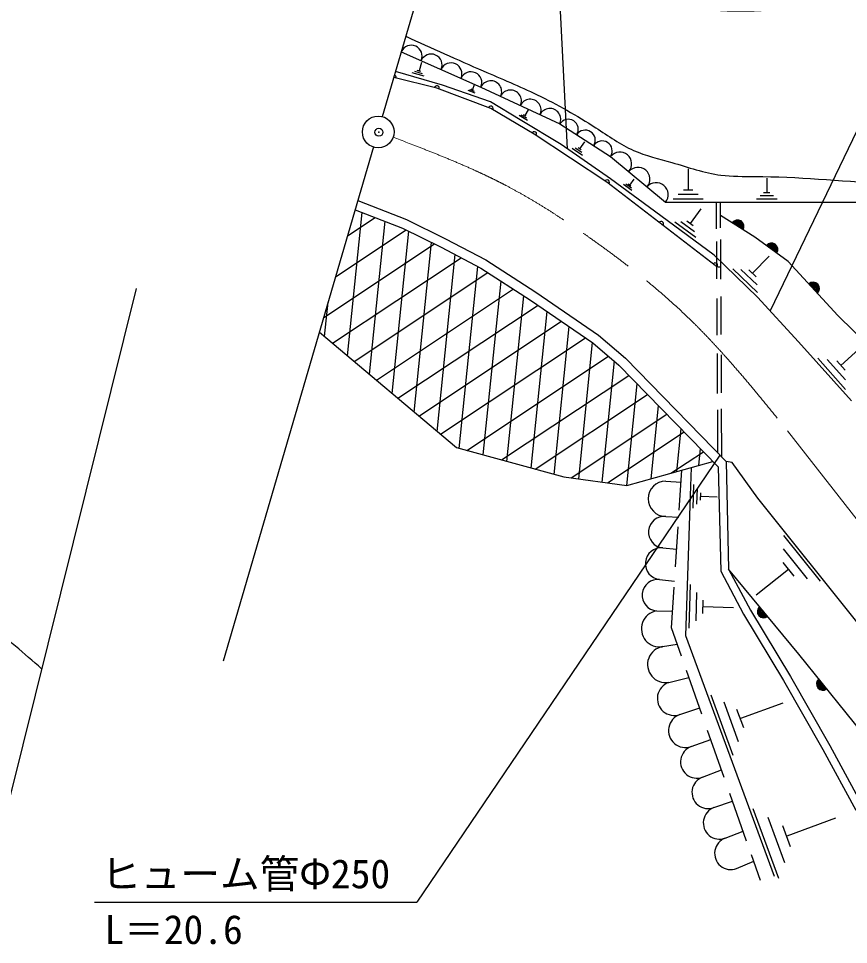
# Model space of a CAD drawing. Units: millimetres, scale not verified. Extents: x 40000 to 680000, y 20000 to 380000.
# Drawn here: x 363878 to 416274, y 274429 to 332904 of the extents above; entities that cross this region are included whole.
import ezdxf
from ezdxf.enums import TextEntityAlignment as Align

# ---------------------------------------------------------------- set-up
doc = ezdxf.new("R2010")
doc.units = ezdxf.units.MM
doc.header["$LTSCALE"] = 1000
doc.header["$PDMODE"] = 32
doc.header["$PDSIZE"] = 500
doc.linetypes.add('CHAIN', pattern=[18.5, 12, -1.5, 3.5, -1.5])
for name, color, linetype, lineweight in [('M-BGD', 7, 'Continuous', 25), ('M-BMK', 2, 'CHAIN', 13), ('M-BMK-SRVR', 3, 'Continuous', 25), ('M-STR-STR3', 7, 'Continuous', 25), ('M-STR-STRC', 7, 'Continuous', 25)]:
    doc.layers.add(name, color=color, linetype=linetype, lineweight=lineweight)
doc.layers.add('M-OTRS', color=6, linetype='Continuous')
doc.styles.add('ＭＳ ゴシック', font='')
doc.styles.get('ＭＳ ゴシック').set_extended_font_data('MS Gothic')

msp = doc.modelspace()

# ---------------------------------------------------------------- linework, layer by layer
at = {"layer": 'M-BGD'}
for p, q in [((388044, 330809), (393072, 328575)), ((389320, 330125), (389170, 329595)), ((390651, 328702), (387681, 329566)), ((389480, 329255), (388720, 329475)), ((389380, 329405), (388890, 329555)), ((389280, 329555), (389050, 329625)), ((390293, 328516), (387569, 329181)), ((393682, 327643), (390651, 328702)), ((392640, 328725), (392530, 328415)), ((393696, 327227), (390293, 328516)), ((392710, 328195), (392260, 328355)), ((392660, 328295), (392360, 328395)), ((392600, 328385), (392460, 328435)), ((393072, 328575), (398048, 326245)), ((395545, 326511), (393682, 327643)), ((396438, 325609), (393696, 327227)), ((396060, 327145), (395840, 326785)), ((396000, 326465), (395480, 326785)), ((398137, 324940), (395545, 326511)), ((395960, 326605), (395620, 326805)), ((395920, 326735), (395760, 326825)), ((398048, 326245), (401260, 324198)), ((401029, 322570), (396438, 325609)), ((401242, 322786), (398137, 324940)), ((399480, 324255), (398840, 324695)), ((399440, 324435), (399020, 324715)), ((399390, 324605), (399200, 324735)), ((399610, 325115), (399300, 324675)), ((401260, 324198), (404719, 321304)), ((406150, 323415), (406150, 322075)), ((411120, 322815), (411120, 321895)), ((407867, 317317), (401029, 322570)), ((404429, 320441), (401242, 322786)), ((402600, 322035), (402070, 322425)), ((402570, 322185), (402220, 322435)), ((402530, 322325), (402370, 322445)), ((402720, 322755), (402450, 322385)), ((406780, 321795), (405530, 321795)), ((406440, 322075), (405860, 322075)), ((411550, 321705), (410700, 321705)), ((411320, 321895), (410920, 321895)), ((385300, 321410), (388363, 320215)), ((404719, 321304), (418095, 321304)), ((407110, 321505), (405200, 321505)), ((407952, 319626), (407942, 321304)), ((408202, 319689), (408192, 321306)), ((411780, 321505), (410470, 321505)), ((384653, 311602), (385579, 320657)), ((385131, 320832), (388121, 319665)), ((406950, 320885), (406270, 319955)), ((410361, 319092), (408197, 320469)), ((384651, 319188), (386386, 320342)), ((386028, 310441), (387015, 320097)), ((388363, 320215), (390843, 319001)), ((407805, 317963), (404429, 320441)), ((406640, 319065), (405310, 320045)), ((406560, 319435), (405690, 320075)), ((406470, 319805), (406070, 320105)), ((383890, 316582), (388354, 319551)), ((387477, 309218), (388525, 319467)), ((388121, 319665), (390570, 318466)), ((388858, 308053), (389953, 318768)), ((390843, 319001), (393375, 317656)), ((407970, 316472), (407957, 318814)), ((408220, 316440), (408206, 318939)), ((412471, 317569), (410361, 319092)), ((383144, 314028), (390137, 318678)), ((390570, 318466), (393072, 317137)), ((383706, 312401), (391825, 317800)), ((390307, 306830), (391449, 318000)), ((393375, 317656), (396541, 315624)), ((410541, 315316), (407805, 317963)), ((411270, 317905), (410220, 316815)), ((415606, 314140), (412471, 317569)), ((391691, 305760), (392865, 317247)), ((393072, 317137), (396209, 315124)), ((410540, 315595), (408980, 317095)), ((410500, 316095), (409480, 317065)), ((410450, 316585), (409980, 317035)), ((385070, 311250), (393505, 316859)), ((386467, 310071), (395119, 315824)), ((393222, 305341), (394344, 316321)), ((394714, 304934), (395783, 315398)), ((396541, 315624), (400498, 312907)), ((407991, 312911), (407977, 315223)), ((408240, 312942), (408227, 315347)), ((413122, 312484), (410541, 315316)), ((383204, 312824), (383426, 314993)), ((387831, 308920), (396678, 314803)), ((396209, 315124), (400132, 312431)), ((396245, 304516), (397256, 314406)), ((418734, 311079), (415606, 314140)), ((389157, 307801), (398158, 313786)), ((397698, 304119), (398651, 313447)), ((382874, 313103), (391520, 305806)), ((400498, 312907), (402187, 311456)), ((390521, 306650), (399680, 312741)), ((399242, 303828), (400122, 312439)), ((400132, 312431), (401776, 311018)), ((416459, 308770), (413122, 312484)), ((408012, 309226), (407997, 311756)), ((417170, 312225), (415800, 310995)), ((392177, 305627), (401125, 311577)), ((400722, 303630), (401505, 311295)), ((402187, 311456), (408545, 304940)), ((408261, 309256), (408248, 311662)), ((416090, 309485), (414330, 311445)), ((416080, 310095), (414930, 311365)), ((416060, 310695), (415530, 311285)), ((401776, 311018), (408053, 304584)), ((394371, 305028), (402407, 310371)), ((402274, 303416), (402930, 309835)), ((396504, 304445), (403591, 309158)), ((403811, 303842), (404282, 308449)), ((408033, 305464), (408017, 308196)), ((408285, 305206), (408267, 308257)), ((398767, 303892), (404809, 307910)), ((401064, 303584), (405894, 306797)), ((405431, 304290), (405707, 306989)), ((391520, 305806), (398302, 303954)), ((405070, 304190), (407112, 305548)), ((406817, 304674), (406926, 305740)), ((402289, 303420), (407721, 304924)), ((408545, 304940), (408705, 298139)), ((408928, 304857), (408545, 304940)), ((410545, 302623), (408928, 304857)), ((405588, 301857), (405753, 304379)), ((406295, 302772), (406371, 304550)), ((408053, 304584), (408208, 298009)), ((398302, 303954), (402289, 303420)), ((404746, 303696), (405703, 303626)), ((406470, 301985), (406520, 303485)), ((406710, 302245), (406740, 303215)), ((406940, 302495), (406950, 302945)), ((405997, 293924), (406295, 302772)), ((407990, 302685), (406950, 302725)), ((416964, 294601), (410545, 302623)), ((404746, 301463), (405558, 301404)), ((405355, 298285), (405519, 300809)), ((412180, 300255), (414490, 297365)), ((404549, 299473), (405427, 299399)), ((412160, 299405), (413660, 297525)), ((412130, 298555), (412820, 297685)), ((408208, 298009), (409652, 295287)), ((413133, 292772), (408705, 298139)), ((408705, 298139), (410087, 295534)), ((410450, 296505), (412480, 298125)), ((404351, 297482), (405296, 297380)), ((406220, 294405), (406310, 297155)), ((405102, 294421), (405270, 296995)), ((406650, 294875), (406710, 296665)), ((407070, 295335), (407100, 296165)), ((404154, 295492), (405172, 295483)), ((409010, 295685), (407090, 295755)), ((410087, 295534), (412610, 291357)), ((409652, 295287), (412178, 291104)), ((405732, 292633), (405102, 294421)), ((411614, 278712), (405997, 293924)), ((404541, 293236), (405464, 293392)), ((425287, 277671), (413133, 292772)), ((404929, 290979), (406205, 291290)), ((407018, 288980), (406049, 291732)), ((412610, 291357), (415091, 286984)), ((412178, 291104), (414654, 286741)), ((409000, 286355), (407600, 290175)), ((409330, 287235), (408420, 289725)), ((412120, 289675), (409450, 288695)), ((405635, 288951), (406880, 289371)), ((409660, 288115), (409230, 289265)), ((408430, 284968), (407384, 287939)), ((406342, 286923), (407581, 287380)), ((414654, 286741), (416741, 282910)), ((415091, 286984), (417160, 283187)), ((407060, 284997), (408258, 285457)), ((409842, 280956), (408781, 283971)), ((407778, 283071), (408952, 283486)), ((411870, 278585), (410250, 282985)), ((412250, 279595), (411200, 282455)), ((412620, 280605), (412140, 281925)), ((415460, 282405), (412380, 281265)), ((408495, 281145), (409621, 281585)), ((409213, 279220), (410290, 279685)), ((410720, 278464), (410145, 280096))]:
    msp.add_line(p, q, dxfattribs=at)
for centre, radius, start, end in [((388672, 330530), 688, 336.04219, 156.04219), ((389929, 329971), 688, 336.04219, 156.04219), ((391186, 329413), 688, 336.04219, 156.04219), ((387569, 329181), 150, 346.27764, 73.72345), ((392443, 328854), 688, 336.04219, 156.04219), ((390293, 328516), 150, 339.26129, 166.27764), ((393694, 328284), 687, 334.91641, 154.91641), ((394938, 327701), 687, 334.91641, 154.91641), ((396182, 327119), 687, 334.91641, 154.91641), ((393696, 327227), 150, 329.44404, 159.26129), ((397426, 326537), 687, 334.91641, 154.91641), ((398584, 325904), 635, 327.48809, 147.48809), ((396438, 325609), 150, 326.5006, 149.44404), ((399654, 325222), 635, 327.48809, 147.48809), ((400725, 324540), 635, 327.48809, 147.48809), ((401837, 323716), 752, 320.07961, 140.07961), ((402989, 322751), 752, 320.07961, 140.07961), ((401029, 322570), 150, 322.47156, 146.5006), ((404142, 321787), 752, 320.07961, 140.07961), ((404448, 319943), 150, 322.47156, 142.47156), ((409279, 319780), 400, 327.54071, 147.54071), ((409279, 319780), 400, 327.54071, 147.54071), ((409279, 319780), 350, 327.54071, 147.54071), ((409279, 319780), 300, 327.54071, 147.54071), ((409279, 319780), 250, 327.54071, 147.54071), ((409279, 319780), 200, 327.54071, 147.54071), ((409279, 319780), 150, 327.54071, 147.54071), ((409279, 319780), 100, 327.54071, 147.54071), ((409279, 319780), 50, 327.54071, 147.54071), ((411416, 318330), 400, 324.16235, 144.16235), ((411416, 318330), 400, 324.16235, 144.16235), ((411416, 318330), 350, 324.16235, 144.16235), ((411416, 318330), 300, 324.16235, 144.16235), ((411416, 318330), 250, 324.16235, 144.16235), ((411416, 318330), 200, 324.16235, 144.16235), ((411416, 318330), 150, 324.16235, 144.16235), ((411416, 318330), 100, 324.16235, 144.16235), ((411416, 318330), 50, 324.16235, 144.16235), ((407867, 317317), 150, 322.47156, 142.47156), ((408172, 317714), 500, 232.47156, 277.47156), ((414039, 315854), 400, 312.44385, 132.44385), ((414039, 315854), 400, 312.44385, 132.44385), ((414039, 315854), 350, 312.44385, 132.44385), ((414039, 315854), 300, 312.44385, 132.44385), ((414039, 315854), 250, 312.44385, 132.44385), ((414039, 315854), 200, 312.44385, 132.44385), ((414039, 315854), 150, 312.44385, 132.44385), ((414039, 315854), 100, 312.44385, 132.44385), ((414039, 315854), 50, 312.44385, 132.44385), ((404746, 302580), 1117, 90, 270), ((404648, 300468), 1000, 84.33271, 264.33271), ((404450, 298477), 1000, 84.33271, 264.33271), ((404253, 296487), 1000, 84.33271, 264.33271), ((404348, 294364), 1145, 99.74364, 279.74364), ((410919, 295455), 400, 129.52187, 309.52187), ((410919, 295455), 400, 129.52187, 309.52187), ((410919, 295455), 350, 129.52187, 309.52187), ((410919, 295455), 300, 129.52187, 309.52187), ((410919, 295455), 250, 129.52187, 309.52187), ((410919, 295455), 200, 129.52187, 309.52187), ((410919, 295455), 150, 129.52187, 309.52187), ((410919, 295455), 100, 129.52187, 309.52187), ((410919, 295455), 50, 129.52187, 309.52187), ((404735, 292108), 1145, 99.74364, 279.74364), ((405282, 289965), 1074, 109.20397, 289.20397), ((414652, 290884), 400, 128.82982, 308.82982), ((414652, 290884), 400, 128.82982, 308.82982), ((414652, 290884), 350, 128.82982, 308.82982), ((414652, 290884), 300, 128.82982, 308.82982), ((414652, 290884), 250, 128.82982, 308.82982), ((414652, 290884), 200, 128.82982, 308.82982), ((414652, 290884), 150, 128.82982, 308.82982), ((414652, 290884), 100, 128.82982, 308.82982), ((414652, 290884), 50, 128.82982, 308.82982), ((405988, 287937), 1074, 109.20397, 289.20397), ((406701, 285960), 1028, 110.4445, 290.4445), ((407419, 284034), 1028, 110.4445, 290.4445), ((408136, 282108), 1028, 110.4445, 290.4445), ((408854, 280183), 1028, 110.4445, 290.4445)]:
    msp.add_arc(centre, radius, start, end, dxfattribs=at)
for points, knots in [([(390893, 340566), (393286, 339444), (395679, 338321), (398050, 337174), (399417, 336512), (400776, 335843), (402168, 335198), (403578, 334544), (405021, 333916), (406519, 333620), (408727, 333184), (411054, 333472), (413345, 333507), (415772, 333545), (418159, 333299), (420574, 333283), (422203, 333272), (423843, 333365), (425450, 333171), (427041, 332979), (428598, 332505), (430158, 332106), (431612, 331734), (433069, 331428), (434529, 331041), (435577, 330763), (436626, 330444), (437556, 329920), (438592, 329337), (439480, 328500), (440414, 327734), (442049, 326395), (443825, 325276), (445514, 324036), (447345, 322692), (449074, 321205), (450895, 319832), (452270, 318795), (453697, 317822), (454986, 316694), (456681, 315209), (458135, 313454), (459581, 311706), (461364, 309551), (463135, 307406), (464906, 305261)], [0, 0, 0, 0, 1, 1, 1, 2, 2, 2, 3, 3, 3, 4, 4, 4, 5, 5, 5, 6, 6, 6, 7, 7, 7, 8, 8, 8, 9, 9, 9, 10, 10, 10, 11, 11, 11, 12, 12, 12, 13, 13, 13, 14, 14, 14, 15, 15, 15, 15]), ([(388327, 331780), (389953, 331043), (391580, 330305), (393220, 329597), (394359, 329105), (395505, 328626), (396621, 328088), (397895, 327474), (399129, 326782), (400323, 326004), (401104, 325495), (401868, 324950), (402709, 324578), (403475, 324240), (404304, 324046), (405122, 323810), (406155, 323513), (407170, 323150), (408221, 323015), (408924, 322925), (409643, 322938), (410360, 322933), (413057, 322915), (415726, 322657), (418402, 322487), (420535, 322352), (422672, 322273), (424819, 322282), (427227, 322291), (429648, 322410), (432017, 322076), (433321, 321892), (434609, 321572), (435884, 321212), (436792, 320956), (437694, 320680), (438558, 320307), (439381, 319952), (440171, 319508), (440903, 318991), (442360, 317961), (443589, 316638), (444769, 315289), (446320, 313517), (447788, 311700), (449335, 309941), (450881, 308183), (452506, 306482), (453943, 304635), (454689, 303674), (455385, 302673), (456082, 301673)], [0, 0, 0, 0, 1, 1, 1, 2, 2, 2, 3, 3, 3, 4, 4, 4, 5, 5, 5, 6, 6, 6, 7, 7, 7, 8, 8, 8, 9, 9, 9, 10, 10, 10, 11, 11, 11, 12, 12, 12, 13, 13, 13, 14, 14, 14, 15, 15, 15, 16, 16, 16, 17, 17, 17, 17]), ([(365336, 291840), (364238, 292802), (363141, 293764), (361965, 294617), (360552, 295643), (359027, 296513), (357547, 297447), (356091, 298366), (354680, 299347), (353210, 300245), (352020, 300972), (350791, 301645), (349666, 302460), (348280, 303464), (347053, 304683), (345799, 305861), (344641, 306948), (343460, 307999), (342284, 309061), (341283, 309965), (340286, 310876), (339346, 311842), (337627, 313607), (336099, 315553), (334467, 317403), (333116, 318933), (331693, 320397), (330270, 321862)], [0, 0, 0, 0, 1, 1, 1, 2, 2, 2, 3, 3, 3, 4, 4, 4, 5, 5, 5, 6, 6, 6, 7, 7, 7, 8, 8, 8, 9, 9, 9, 9])]:
    msp.add_open_spline(points, degree=3, knots=knots, dxfattribs=at)
at = {"layer": 'M-BMK'}
msp.add_line((412431, 306857), (436121, 276552), dxfattribs=at)
msp.add_open_spline([(387527, 325411), (389948, 324483), (392369, 323555), (394653, 322358), (396508, 321386), (398273, 320237), (399992, 319021), (402163, 317485), (404261, 315844), (406164, 314007), (408438, 311810), (410435, 309334), (412431, 306857)], degree=3, knots=[0, 0, 0, 0, 1, 1, 1, 2, 2, 2, 3, 3, 3, 4, 4, 4, 4], dxfattribs=at)
at = {"layer": 'M-BMK-SRVR'}
for p, q in [((393033, 347897), (386843, 326697)), ((386289, 324799), (376806, 292321)), ((371301, 315854), (361638, 276955))]:
    msp.add_line(p, q, dxfattribs=at)
msp.add_circle((386584, 325744), 1000, dxfattribs=at)
at = {"layer": 'M-OTRS'}
msp.add_point((386627, 325724), dxfattribs=at)
at = {"layer": 'M-STR-STR3'}
for p in [(408154, 305340), (368664, 277102)]:
    msp.add_line(p, (389029, 277102), dxfattribs=at)
at = {"layer": 'M-STR-STRC'}
for p, q in [((397517, 344625), (398507, 324684)), ((425438, 343781), (411330, 314451))]:
    msp.add_line(p, q, dxfattribs=at)

# ---------------------------------------------------------------- texts
at = {"layer": 'M-STR-STR3', "style": 'ＭＳ ゴシック'}
msp.add_text('ヒューム管Φ250', height=1833, dxfattribs=at).set_placement((369097, 277427), align=Align.BOTTOM_LEFT)
msp.add_text('L＝20.6', height=1833, dxfattribs=at).set_placement((369298, 275375), align=Align.MIDDLE_LEFT)

doc.saveas('drawing.dxf')
